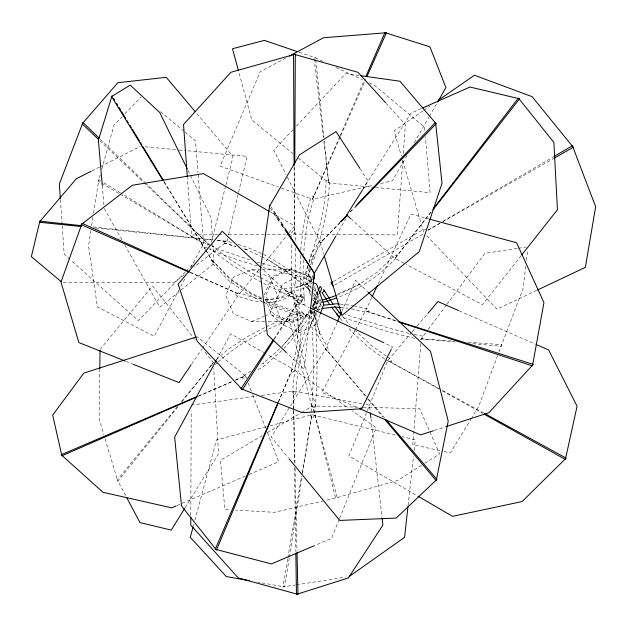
<?xml version="1.0" encoding="UTF-8"?>
<svg xmlns="http://www.w3.org/2000/svg" width="627" height="627" viewBox="0 0 627 627"><rect width="100%" height="100%" fill="white"/><g stroke="black" fill="none" stroke-linecap="round" stroke-linejoin="round"><path stroke-width="0.47" stroke-dasharray="3.13 2.35" d="M190.812 515.378L191.196 410.975M294.761 166.617L294.439 234.098L289.58 234.137M99.811 368.723L99.16 419.008L103.894 434.809M298.538 328.47L298.491 330.217L296.657 312.058L293.906 299.126L290.693 290.215L291.194 288.169L294.408 297.088L297.167 310.012L298.538 328.47L296.704 348.784L291.194 369.491L291.61 372.924L293.851 371.208C302.551 345.109 304.166 315.765 293.851 289.886L290.693 290.215M316.165 312.701L315.914 319.135L320.068 334.309L314.911 317.121L314.895 311.525M316.314 309.017L316.463 305.341L318.626 295.435M300.615 255.597L299.98 270.213L300.451 289.572L301.681 304.111L304.832 304.377L303.593 289.839L303.123 270.48L303.593 259.758M300.866 249.75L301.078 244.875L304.604 220.038L310.718 198.03L313.218 195.64L313.868 198.297L307.755 220.312L304.228 245.149L303.805 254.891M402.761 160.355L397.353 234.945L294.439 234.098L294.11 166.617M403.255 153.568L405.356 124.514L386.279 103.479M420.827 343.667L412.793 444.621L440.953 450.844M310.467 310.067L304.166 369.193L287.182 353.291M408.083 505.503L413.491 456.291M414.126 450.507L415.293 439.895L402.009 436.666M525.763 266.177L523.137 288.498L501.091 346.284L472.836 343.643M526.445 260.354L527.699 249.679M90.915 230.47L88.54 245.808L97.397 306.916L154.171 336.354L178.883 289.972M91.66 225.681L93 217.052M93.588 213.219L98.792 179.675L100.453 180.694M289.251 557.912L284.666 586.927L257.877 582.177M289.4 556.948L301.94 477.641M302.551 473.769L311.878 414.768L396.319 435.287M287.66 559.033L282.981 586.927L295.435 584.975M287.824 558.077L301.548 476.324M302.19 472.476L311.878 414.768L270.315 425.717M312.121 278.38L313.006 273.654M227.648 238.581L226.974 241.419L194.151 266.953M228.542 234.796L238.37 193.21M238.589 192.27L247.077 156.35L186.909 150.715M211.417 242.132L225.689 185.694M225.924 184.753L233.056 156.531L195.883 112.437M193.343 525.99L193.853 524.094M194.872 520.308L216.472 439.895L266.538 426.713M100.265 174.768L98.439 181.328L100.963 182.825M101.825 169.141L114.051 125.055L122.21 116.598M307.779 265.55C305.592 275.355 306.384 286.359 310.914 295.474M308.884 261.976L311.36 253.919L320.452 239.804L322.497 239.585L321.698 242.821L312.607 256.945L310.404 264.1M309.299 267.674L308.202 271.256L308.037 284.642L310.193 294.251M310.788 264.813L313.821 254.97L312.607 256.945M211.691 365.917L212.686 362.712L215.602 360.172M309.166 262.611C317.56 236.214 325.625 209.191 326.048 181.274L327.615 179.957L329.3 182.606C328.877 210.515 320.82 237.539 312.418 263.936L311.791 265.699M315.859 313.053C304.126 337.922 297.284 365 295.952 392.471L294.235 395.371L292.699 392.471C294.016 364.35 301.266 336.707 313.367 311.321M320.225 314.331L316.666 324.355L299.51 332.663L282.346 324.355L271.852 315.099L264.273 296.743M307.904 266.138L304.134 276.719L304.581 278.075L307.387 278.051L310.537 269.234M497.626 355.595L478.613 406.617L472.053 417.37M498.982 351.951L501.702 344.662L467.758 342.193M310.506 325.178L310.004 326.479L316.118 312.622M339.207 519.344L331.503 538.389L315.357 545.247M339.568 518.443L376.231 427.786L352.311 410.897M264.273 294.996L271.852 276.64L291.022 268.677L310.193 276.64L311.964 278.717M311.454 310.373L310.004 313.876L291.704 321.479L267.557 321.479M312.897 306.877L317.591 295.513L314.339 287.644M312.003 310.726L310.193 315.099L291.022 323.062L271.852 315.099M312.364 309.856L318.132 295.873L314.166 286.257M278.513 402.072L292.511 368.684L267.102 354.365M278.286 401.923L292.511 368.684L348.322 408.083M339.771 136.514L312.505 199.214L279.571 187.426M340.155 135.62L364.695 79.182M337.271 322.09L325.648 348.816L271.264 437.097L288.545 458.118M341.911 311.4L355.47 280.214L367.508 291.626M340.32 136.561L312.505 199.214L373.41 185.192M340.712 135.667L365.745 79.276M317.442 291.767L315.499 296.093L313.328 306L313.343 309.73M317.811 291.5L314.872 303.139L314.887 310.592M301.305 294.635L296.728 302.496L297.621 304.581L299.839 304.604L303.617 298.507L304.416 296.751L301.767 297.3L301.305 294.635L293.922 304.142L294.024 307.348L297.033 306.258L304.416 296.751M371.67 297.747L365.463 310.961L355.36 329.81M378.285 283.663L410.975 214.089L428.892 218.956M391.609 348.581L392.478 346.833L383.646 342.663M180.717 286.539L185.749 277.087M190.788 267.643L203.595 243.589L198.085 173.781M354.898 330.664L321.847 392.345L356.841 407.44M216.668 359.663L230.681 333.838L263.716 352.452M314.676 308.758L319.315 300.27L322.066 301.563M317.466 309.605L321.181 302.817M316.502 311.752L321.604 302.418M407.025 155.386L392.439 180.811L380.072 183.664M414.314 142.666L428.899 117.241M429.385 116.387L437.16 102.828M336.276 235.376L345.994 218.549M362.524 189.95L367.877 180.694L360.447 169.235M310.13 309.769L297.504 328.062L281.931 346.755L298.366 327.897L310.992 309.605M312.113 306.407L315.091 301.36L315.953 301.195L311.486 308.766M471.543 418.193L450.335 452.921L441.886 451.056M185.137 507.682L218.557 453.666L213.744 368.464M362.782 189.526L411.1 113.095L421.806 108.353M274.399 339.379L297.982 302.238L261.851 268.403M273.78 338.964L297.982 302.238L309.464 307.653M191.611 364.138L201.996 348.871M202.545 348.063L239.161 294.22L259.484 269.155M455.304 342.005L421.211 338.815L425.882 332.537M428.225 329.402L446.33 305.09M446.918 304.307L484.89 253.339L517.494 248.37M430.765 211.989L394.994 258.496L351.723 219.552M431.102 212.208L394.994 258.496L405.387 263.983M521.178 255.667L482.469 304.667L406.257 264.437M177.88 406.766L117.821 481.301L105.007 438.532M182.167 401.445L213.415 362.657L203.673 350.383M262.564 265.362L288.42 233.463M289.039 232.711L294.58 225.877L280.222 217.647M177.441 406.523L117.265 479.874L125.886 496.098M181.164 401.985L213.415 362.657M100.061 349.38L152.502 285.975L192.708 336.581M411.602 332.506L387.752 360.501L348.839 455.939L417.135 495.714M412.229 331.769L416.626 326.612M417.253 325.875L427.293 314.088M313.578 295.521L315.154 298.914L313.335 301.038L312.552 299.338M283.882 348.628L299.855 330.178L310.498 315.256L317.442 303.484L315.091 301.36M320.616 299.612L315.115 300.936L313.994 302.167L321.33 300.404M293.115 129.593L273.78 150.159L286.1 174.651M296.446 126.051L345.79 73.563L359.326 75.483M339.952 222.436L320.421 242.876L323.728 254.045M350.054 211.863L354.098 207.639M124.93 113.785L141.24 96.871M185.521 271.734L138.316 320.616L70.71 260.025M186.195 271.036L194.284 262.658M340.171 222.554L320.421 242.876L286.539 175.529M350.383 212.044L354.467 207.843M311.94 279.328L306.619 284.266L308.954 283.263L311.611 280.794M313.116 281.766C305.13 291.006 291.704 291.249 280.387 292.253L278.631 289.572L299.44 286.57L308.954 283.263L296.524 287.338L299.44 286.57M279.783 348.659L263.34 363.284L263.802 362.876L260.589 364.914M281.735 350.532L265.292 365.157L256.467 370.769M216.331 359.537L228.009 349.372L247.806 336.44L264.774 327.513M215.351 364.506L217.538 362.602M218.274 361.967C242.43 339.959 272.792 326.158 302.951 314.362L303.499 313.665L301.744 311.298L287.691 316.784L265.621 327.067M184.228 274.681L174.306 282.401L62.872 282.213M289 292.66L284.807 295.599L277.745 298.131L266.796 299.808C275.41 299.079 284.901 298.899 291.767 292.911L289 292.66L289.658 295.772C282.377 301.665 272.275 302.927 263.222 302.057M422.982 110.869L394.046 130.902L401.398 156.092M423.789 110.313L430.216 105.861M336.879 295.246L358.715 284.823L377.376 271.93L393.842 256.059L396.969 254.734L396.327 257.697C380.095 275.269 360.008 289.243 337.53 297.543M250.972 371.035L243.754 375.628L241.928 378.097L245.243 377.916L246.842 376.89M421.501 465.383L397.589 480.478L335.586 498.05L312.654 405.959L362.273 407.244M424.8 463.298L439.645 453.932L429.464 430.89M358.715 284.823L359.859 284.109L337.083 294.345M314.683 308.962L318.469 306.689L321.823 305.717M314.574 311.313L313.061 312.222L315.82 311.893M318.093 310.53L319.605 309.62M262.337 435.6L220.406 460.304L224.874 509.524L230.72 509.853M267.368 432.638L300.913 412.879M301.752 412.386L312.654 405.959L337.271 497.611L324.911 500.511M427.967 230.133L439.793 223.22M443.171 221.253L552.975 157.111M333.501 281.405L423.209 229.615L426.399 229.944M334.552 285.144L424.244 233.362M427.99 230.172L441.588 222.413M442.435 221.934L553.735 158.419M285.849 57.966L260.174 71.744L220.108 166.131L278.654 187.097M91.863 170.912L99.654 166.962M100.524 166.523L140.323 146.357M536.736 290.356L496.96 309.166L426.431 235.407M197.952 396.499L231.966 381.671M235.548 380.111L245.4 375.824L246.45 378.536M177.065 505.511L245.423 476.065M249.021 474.521L278.702 461.731L267.133 431.893M198.673 395.841L231.919 381.6M235.517 380.056L245.4 375.824L197.191 336.715M260.95 269.547L251.678 269.547L233.369 277.15L225.791 295.513L233.369 313.876L251.678 321.479L264.657 321.479M311.815 281.523L310.004 277.15L291.704 269.547L273.403 277.15L265.817 295.513L273.403 313.876L291.704 321.479M251.678 321.479L263.881 316.408M264.751 316.047L269.978 313.876L277.557 295.513L269.978 277.15L262.133 273.889M434.401 430.404L446.408 426.509M317.677 309.707L320.193 308.978M321.98 302.48L316.478 303.805L315.115 300.936M323.963 500.738L274.532 512.322L235.587 510.127M296.391 584.826L345.258 577.177M518.451 248.229L526.124 247.054M191.219 405.12L256.725 396.131M261.537 395.472L293.334 391.107L361.865 403.717M217.734 234.725L191.517 234.945L187.379 177.786M218.705 234.717L223.557 234.678M228.416 234.639L285.7 234.169M261.874 269.547L291.704 269.547M290.591 296.305L302.817 296.305M363.245 407.268L419.675 408.733L429.072 430.004M421.211 338.815L454.183 341.206M209.23 244.256L207.318 244.099L207.882 245.713M340.242 304.119L352.75 305.506M340.539 307.543L348.259 308.241M145.182 146.812L178.178 149.9M179.142 149.994L185.937 150.629M374.538 187.348L328.736 182.951L296.312 156.374M375.51 187.442L430.083 192.685L425.412 136.811M95.665 228.009L212.388 239.922M217.248 240.423L226.974 241.419L217.279 240.368M93.188 226.943L212.435 239.843M261.537 298.742L254.899 297.958L238.534 292.911L235.321 293.499L236.426 295.772L252.783 300.819L262.274 301.948M265.339 299.189L269.132 299.643M365.674 404.423L369.475 405.12L370.236 411.9M414.322 334.473L422.535 336.111L423.256 338.063L421.219 339.607L419.392 339.246M414.831 338.337L389.163 332.036L341.143 317.003M353.699 305.717L367.916 308.962L369.374 311.243L366.293 312.222L350.172 308.539M305.913 315.193L291.484 311.407L273.129 304.698L265.245 300.819M263.019 267.557L296.257 275.911L297.747 273.772L297.01 272.337L260.997 263.152M408.851 333.384L390.48 328.54L345.187 314.417M231.622 242.539L226.073 240.925L222.695 241.567L224.74 243.229L235.83 246.474L224.74 243.229M238.095 244.42C268.63 253.332 295.231 272.659 318.273 294.157L316.69 296.9L311.94 292.535M246.936 249.679L243.237 248.605L246.913 249.718L260.848 256.412M312.857 298.24L315.154 298.914M249.891 259.852L219.701 249.687L211.918 246.192M257.289 262.055L260.072 262.878M257.462 265.903L239.875 260.667L218.941 253.261L209.442 248.99M396.217 320.758L365.463 310.961L397.001 321.337M299.103 52.245L315.53 57.864M125.784 361.317L132.101 363.848M251.678 269.547L258.645 272.439M459.379 310.929L535.231 344.098M190.052 272.596L239.161 294.22L190.075 272.055M211.056 245.8L203.281 242.312L201.173 243.19L202.529 245.886L208.572 248.598M322.787 61.313L314.017 57.253L323.414 137.509M335.931 67.418L362.234 79.613M369.248 82.874L374.507 85.311L424.604 127.179L425.004 131.999M261.365 297.794L250.722 292.848L230.156 278.38L213.713 261.961L211.558 260.495L212.772 263.583L228.839 280.653L249.405 295.121L262.548 301.587M264.915 299.447L273.787 303.57L292.143 310.271L306.572 314.056L304.973 316.815L290.544 313.03L272.189 306.329L263.426 302.018M261.694 256.866C279.673 265.519 295.975 277.596 310.843 290.85M311.517 281.758L299.51 275.951L282.346 284.25L275.245 304.307L282.346 324.355M261.741 299.095L250.345 293.491L229.78 279.023L213.713 261.961M259.586 277.142L249.287 271.601L228.103 258.199L211.675 245.494M260.448 277.604L289.039 291.916L302.386 297.566L300.654 300.568C268.427 287.111 237.014 270.754 209.943 248.488M483.801 413.06L387.752 360.501L438.994 389.038M442.411 390.942L482.547 413.295M270.08 211.84L272.62 213.29M275.998 215.226L279.376 217.161M101.809 183.327L119.475 193.782M120.313 194.284L203.595 243.589L121.246 193.375M103.784 182.716L120.415 192.865M269.524 260.652L290.544 274.908L305.835 286.923L311.266 291.908M386.271 356.081L371.153 345.305L354.506 329.998M387.063 356.645L390.245 358.91L391.899 361.85L388.622 361.732L385.44 359.467M384.641 358.895L369.53 348.126L352.186 332.185L348.385 327.827M293.295 153.905L251.827 119.906L238.589 71.219M160.52 111.669L184.322 131.513M185.067 132.132L195.483 140.809L198.007 172.809M69.981 259.374L64.166 254.162L62.089 223.972M313.555 293.342L316.941 296.461M99.873 140.699L143.121 181.83M143.826 182.504L209.05 244.546L145.307 182.818M100.469 139.406L144.61 182.136M342.413 316.29L350.015 325.005M340.155 318.391L343.322 322.019M366.113 396.295L325.648 348.816L367.108 398.278M368.645 399.266L384.445 417.809M367.735 399.031L382.815 417.018M193.312 337.35L195.146 339.654M270.323 208.274L272.502 211.479M275.77 216.291L276.852 217.898M270.84 206.698L273.497 210.75M276.154 214.81L277.212 216.433M163.804 181.752L205.264 249.381M205.774 250.22L213.964 263.575L159.775 307.191L124.828 245.079M164.266 181.791L205.342 249.389M205.852 250.22L213.964 263.575L212.804 244.209M319.065 332.294L327.756 347.523L328.352 350.83L326.212 350.383L317.521 335.163L313.367 319.989L313.343 310.663M104.239 208.493L121.951 239.976M188.045 170.528L211.236 218.063L212.514 239.365M310.193 276.64L312.003 281.014M248.198 383.058L251.356 391.193M252.759 394.814L265.73 428.272M402.761 160.763L423.742 232.593M311.227 288.632L309.863 282.518L309.409 269.281M323.869 141.373L328.736 182.951L324.331 141.255M370.996 418.671L382.031 517.4M315.734 59.808L323.924 137.376M102.264 185.38L103.988 205.601M314.542 311.251C317.458 346.01 318.265 381.083 314.386 415.803L312.23 418.397L310.749 415.803C314.707 380.448 313.782 344.725 310.749 309.338M60.411 199.629L62.018 223M293.757 409.674L293.334 391.107L293.616 409.674M293.781 410.654L295.011 464.403M295.098 468.314L296.994 551.392M293.632 410.654L294.431 462.452M294.51 467.334L295.811 551.392M295.348 240.329L295.348 232.758L293.467 230.336L291.586 232.758L291.586 236.544M295.348 247.892L295.348 285.99L293.467 283.741L291.586 285.99L291.586 243.166M315.514 405.653L314.096 407.675L311.87 406.594L288.773 317.333L290.262 315.608L292.409 316.392L315.514 405.653"/><path stroke-width="0.94" d="M190.804 517.33L190.78 525.136L238.291 577.945L297.982 594.396L297.018 552.363M294.776 163.678L295.309 54.149L230.885 72.293L183.515 124.514L187.308 176.822M99.811 368.723L100.046 350.352M310.569 309.095L314.393 273.231L335.79 236.214M407.973 506.467L404.58 537.339L349.09 576.574M269.782 205.076L260.15 271.24L267.368 334.747L286.476 352.633M193.092 526.931L190.294 537.339L226.308 576.574L249.264 580.649M112.021 95.829L98.4 140.127L102.264 185.38M320.546 313.422L323.775 304.307L316.666 284.25L313.234 282.589M278.137 402.973L216.48 550.051L181.516 505.903L174.635 437.137L216.205 360.525M277.902 402.824L215.249 549.252L271.397 563.916L314.456 545.623M365.862 76.502L384.947 32.604L429.918 46.829L445.907 87.568L437.646 101.982M337.655 321.196L341.527 312.293M366.936 76.588L386.404 32.729L323.501 37.761L289.266 56.132M318.202 290.63L320.138 286.312L321.737 288.514L319.409 293.702M372.077 296.869L377.462 285.418M391.177 349.451L361.685 408.765L302.41 412.707L240.98 388.748L273.247 339.779M269.242 206.667L299.494 154.838L336.033 131.584L359.914 168.42M184.628 508.513L171.257 530.121L139.954 522.565L126.795 497.807M362.257 190.349L346.668 215.006L351.002 218.901M273.874 340.202L242.422 389.728L197.246 341.323L178.146 284.188L222.185 231.245L261.145 267.737M191.07 364.945L179.048 382.627L133.002 364.209M433.155 208.885L518.404 98.039L553.853 142.4L557.458 209.724L521.782 254.899M432.904 209.896L519.556 98.792L469.991 87.028L422.7 107.962M427.927 313.351L437.967 301.563L458.486 310.537M340.626 221.731L347.366 214.685M356.12 205.523L435.585 122.359L442.019 183.303L419.212 251.709L341.903 315.452L324.277 255.902M340.845 221.856L347.656 214.849M355.148 207.137L436.165 123.754L399.948 81.228L361.262 75.757M312.944 279.556L314.276 278.325L314.158 272.8M438.257 100.296L474.435 75.248L532.096 96.652L573.274 147.274L554.582 157.941M553.821 156.617L572.404 145.762L595.65 206.738L585.352 267.376L537.621 289.94M332.671 281.884L331.009 282.848L332.89 286.1M91.001 171.343L76.29 178.797L39.25 222.248L81.079 226.519M197.058 396.891L61.885 455.813L52.668 415.098L83.822 373.096L196.259 337.012M176.163 505.903L171.673 507.839L103 492.297L61.195 454.755L196.878 396.617M335.962 295.576L322.247 300.184M328.391 300.827L336.621 297.872M433.476 430.71L420.545 434.903L359.53 408.6M446.408 426.509L488.903 412.707L533.209 364.397L398.074 321.353M323.501 305.231L336.378 303.774L339.278 304.032M321.87 308.492L334.755 307.026L340.539 307.543M322.897 302.261L327.482 301.156M81.557 225.689L39.869 221.174L31.35 256.639L61.148 281.586M429.84 219.215L516.609 242.782L543.946 302.629L532.456 365.909L398.858 321.949M338.831 312.293L341.55 313.21M339.325 316.4L337.514 315.789L336.848 313.281M297.276 51.618L264.422 40.371L232.484 48.749L238.338 70.279M124.875 360.956L78.837 342.538L60.976 282.072L82.09 223.306L189.182 271.656M536.124 344.489L548.617 349.952L577.083 406.249L565.374 459.426L484.248 414.243M189.158 272.204L81.11 224.631L132.321 185.271L203.352 173.601L269.242 211.354M310.349 308.069L383.646 342.663M484.663 413.53L566.134 458.118L522.04 501.584L452.553 516.334L417.982 496.2M368.214 292.292L430.53 351.347L448.203 421.203L436.204 480.713L384.696 419.267M98.455 139.343L82.153 123.832L117.845 82.717L166.265 77.317L195.256 111.692M99.066 138.05L82.952 122.445L59.338 184.048L60.349 198.657M385.621 102.75L357.993 72.293L293.561 54.149L294.102 165.638M340.516 314.119L334.779 306.548M339.52 317.662L331.471 307.081M386.342 420.035L436.917 479.389L396.201 518.082L339.779 520.426L289.165 458.87M333.102 304.26L323.704 289.76L324.582 290.85L322.074 292.582L329.794 304.785M273.591 213.086L275.222 215.492M277.4 218.698L279.031 221.104M281.209 224.309L283.38 227.523M285.019 229.929L314.393 273.231L284.65 227.789M274.03 211.565L275.621 213.995M277.745 217.24L279.336 219.677M280.935 222.115L283.059 225.359M163.286 180.913L111.59 96.582L130.181 85.092L159.697 112.429L187.183 168.765M113.55 98.329L114.561 99.999M116.591 103.337L117.602 105.007M119.122 107.515L120.65 110.015M121.662 111.684L125.721 118.362M127.242 120.862L128.253 122.531M129.773 125.039L131.294 127.54M132.313 129.209L139.413 140.895M140.424 142.564L141.945 145.064M142.964 146.734L163.247 180.121M370.345 412.864L370.886 417.707M382.141 518.364L382.901 525.136L348.369 577.945L296.469 594.396L295.834 553.343"/></g></svg>
